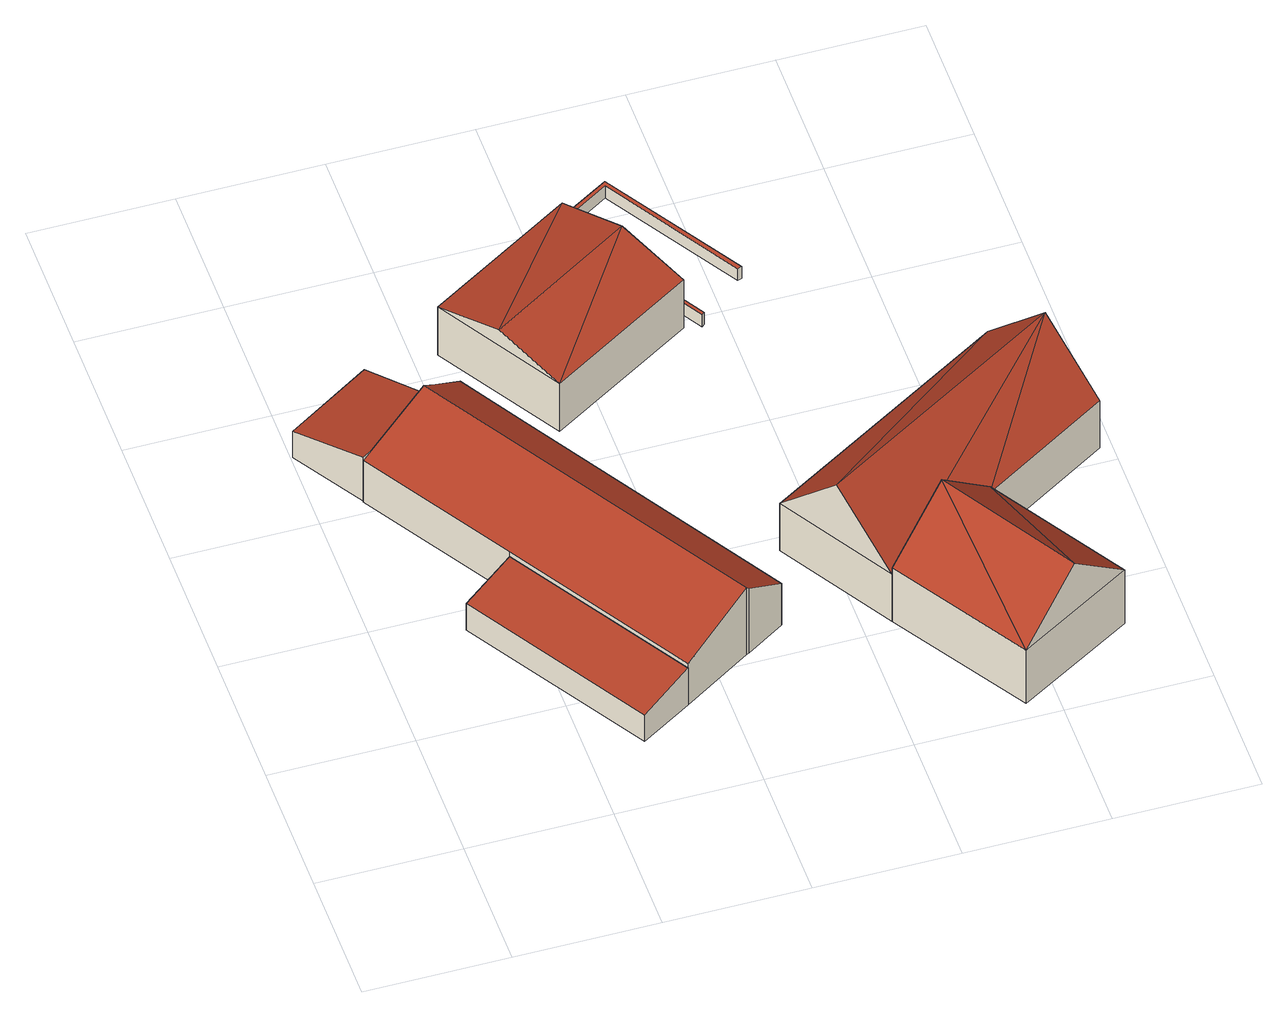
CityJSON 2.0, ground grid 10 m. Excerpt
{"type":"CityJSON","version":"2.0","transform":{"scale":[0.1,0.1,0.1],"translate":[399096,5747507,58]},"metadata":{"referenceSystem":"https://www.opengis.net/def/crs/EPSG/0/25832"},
"CityObjects":{
"building1":{"type":"Building","attributes":{"Gemeindeschluessel":"05558044","Geometrietyp2DReferenz":"3000","function":"31001_2700","roofType":"2100","measuredHeight":4.07},"geometry":[{"type":"Solid","lod":"2","boundaries":[[[[0,1,2,3]],[[4,5,1,0]],[[6,7,5,4]],[[3,2,7,6]],[[4,0,3,6]],[[1,5,7,2]]]],"semantics":{"surfaces":[{"type":"WallSurface"},{"type":"RoofSurface"},{"type":"GroundSurface"}],"values":[[0,0,0,0,1,2]]}}]},
"building2":{"type":"Building","attributes":{"Gemeindeschluessel":"05558044","Geometrietyp2DReferenz":"3000","function":"31001_2700","roofType":"2100","measuredHeight":3.34},"geometry":[{"type":"Solid","lod":"2","boundaries":[[[[8,9,10,11]],[[12,13,9,8]],[[14,15,13,12]],[[11,10,15,14]],[[12,8,11,14]],[[9,13,15,10]]]],"semantics":{"surfaces":[{"type":"WallSurface"},{"type":"RoofSurface"},{"type":"GroundSurface"}],"values":[[0,0,0,0,1,2]]}}]},
"building3":{"type":"Building","attributes":{"Gemeindeschluessel":"05558044","Geometrietyp2DReferenz":"3000","function":"31001_2700","roofType":"3100","measuredHeight":6.04},"geometry":[{"type":"Solid","lod":"2","boundaries":[[[[16,17,18,19]],[[20,21,17,16]],[[22,23,21,20]],[[24,25,23,22]],[[26,27,25,24]],[[28,29,27,26]],[[30,31,29,28]],[[32,10,31,30]],[[33,15,10,32]],[[19,18,15,33]],[[28,26,24,22,20,16,30]],[[19,33,32,30,16]],[[17,21,23,25,27,29,31,10,15,18]]]],"semantics":{"surfaces":[{"type":"WallSurface"},{"type":"RoofSurface"},{"type":"GroundSurface"}],"values":[[0,0,0,0,0,0,0,0,0,0,1,1,2]]}}]},
"building4":{"type":"Building","attributes":{"Gemeindeschluessel":"05558044","Geometrietyp2DReferenz":"3000","function":"31001_2700","roofType":"3100","measuredHeight":5.74},"geometry":[{"type":"Solid","lod":"2","boundaries":[[[[34,35,36,37]],[[38,39,35,34]],[[40,41,39,38]],[[37,36,41,40]],[[34,42,38]],[[40,43,37]],[[43,42,34]],[[34,37,43]],[[40,38,42]],[[42,43,40]],[[35,39,41,36]]]],"semantics":{"surfaces":[{"type":"WallSurface"},{"type":"RoofSurface"},{"type":"GroundSurface"}],"values":[[0,0,0,0,0,0,1,1,1,1,2]]}}]},
"building5":{"type":"Building","attributes":{"Gemeindeschluessel":"05558044","Geometrietyp2DReferenz":"3000","function":"51009_1700","roofType":"1000","measuredHeight":1.07},"geometry":[{"type":"Solid","lod":"2","boundaries":[[[[44,45,46,47]],[[48,49,45,44]],[[50,51,49,48]],[[52,53,51,50]],[[54,55,53,52]],[[56,57,55,54]],[[58,59,57,56]],[[60,61,59,58]],[[47,46,61,60]],[[58,56,54,52,50,48,44,47,60]],[[45,49,51,53,55,57,59,61,46]]]],"semantics":{"surfaces":[{"type":"WallSurface"},{"type":"RoofSurface"},{"type":"GroundSurface"}],"values":[[0,0,0,0,0,0,0,0,0,1,2]]}}]},
"building6":{"type":"Building","attributes":{"Gemeindeschluessel":"05558044","Geometrietyp2DReferenz":"3000","function":"31001_1100","roofType":"3100","measuredHeight":9.18},"address":[{"country":"Germany","locality":"Senden","thoroughfareNumber":"129","thoroughfareName":"Dorfbauerschaft"}],"geometry":[{"type":"Solid","lod":"2","boundaries":[[[[62,63,64,65]],[[66,67,63,62]],[[68,69,67,66]],[[65,64,69,68]],[[62,70,66]],[[68,71,65]],[[70,62,65]],[[65,71,70]],[[66,70,71]],[[71,68,66]],[[63,67,69,64]]]],"semantics":{"surfaces":[{"type":"WallSurface"},{"type":"RoofSurface"},{"type":"GroundSurface"}],"values":[[0,0,0,0,0,0,1,1,1,1,2]]}}]},
"building7":{"type":"Building","attributes":{"Gemeindeschluessel":"05558044","Geometrietyp2DReferenz":"3000","function":"31001_2700","roofType":"5000","measuredHeight":9.33},"geometry":[{"type":"Solid","lod":"2","boundaries":[[[[72,73,74,75]],[[76,77,73,72]],[[78,64,77,76]],[[79,69,64,78]],[[75,74,69,79]],[[80,81,72]],[[72,75,80]],[[78,76,81]],[[79,78,81]],[[81,80,79]],[[79,80,75]],[[72,81,76]],[[73,77,64,69,74]]]],"semantics":{"surfaces":[{"type":"WallSurface"},{"type":"RoofSurface"},{"type":"GroundSurface"}],"values":[[0,0,0,0,0,1,1,1,1,1,0,0,2]]}}]}
},
"vertices":[
[92,346,46],[92,346,6],[61,398,6],[61,398,30],[32,310,46],[32,310,6],[1,360,30],[1,360,6],
[138,55,29],[138,55,5],[174,77,5],[174,77,39],[60,183,29],[60,183,5],[96,205,39],[96,205,5],
[82,340,66],[82,340,5],[32,310,5],[32,310,43],[92,346,58],[92,346,5],[112,358,43],[112,358,5],[140,311,43],[140,311,5],[252,126,43],[252,126,5],[225,109,64],[225,109,5],[223,108,66],[223,108,5],[174,77,43],[96,205,43],
[219,480,51],[219,480,7],[116,417,7],[116,417,51],[272,392,51],[272,392,7],[169,329,51],[169,329,7],[245,436,65],[143,373,65],
[260,519,19],[260,519,8],[219,494,8],[219,494,19],[320,421,19],[320,421,8],[317,420,19],[317,420,8],[259,515,19],[259,515,8],[223,493,19],[223,493,8],[285,390,19],[285,390,8],[283,388,19],[283,388,8],[221,491,19],[221,491,8],
[459,58,57],[459,58,8],[400,154,8],[400,154,57],[378,10,57],[378,10,8],[319,105,57],[319,105,8],[418,34,100],[360,130,100],
[442,290,51],[442,290,8],[270,186,8],[270,186,51],[491,210,51],[491,210,8],[400,154,51],[319,105,51],[295,145,101],[467,249,101]
]}
